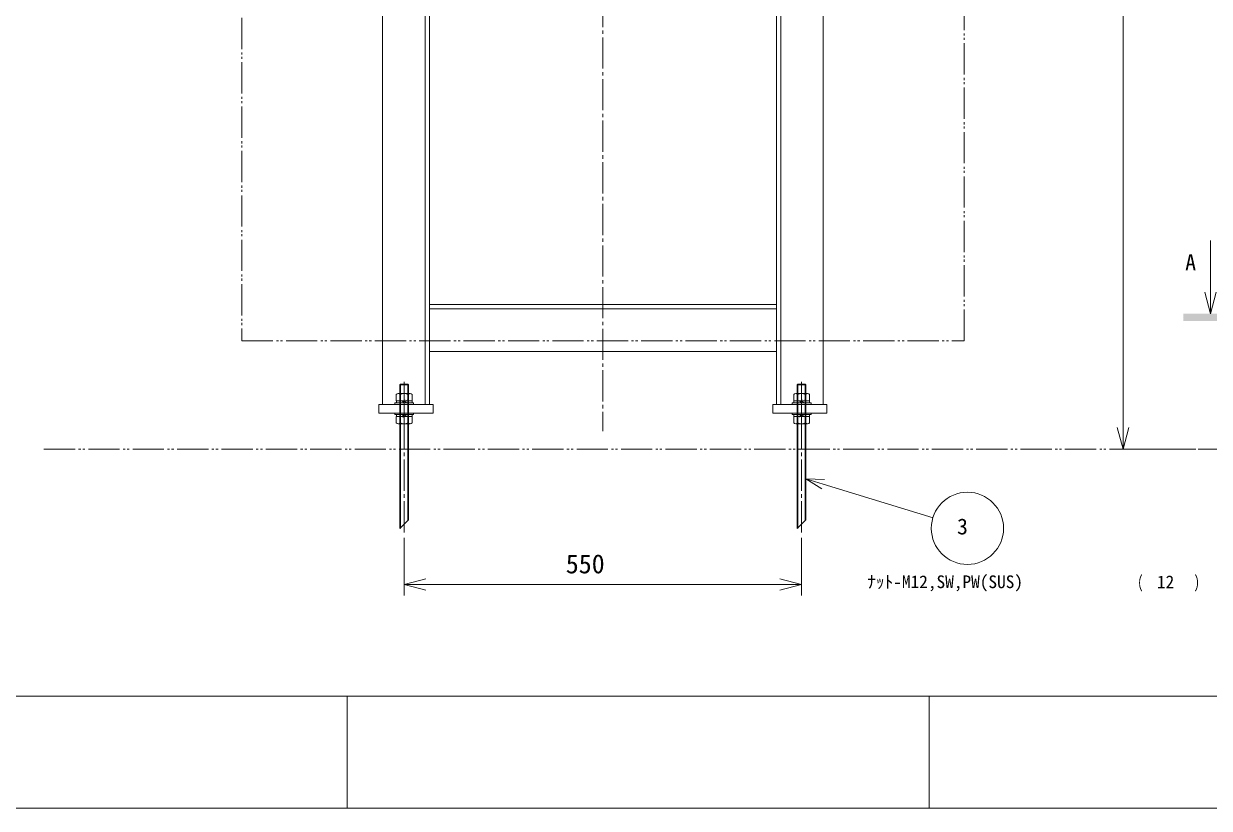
# Model space of a CAD drawing. Units: millimetres at full size. Extents: x -24503 to 24503, y -7436 to 7436.
# Drawn here: x 3931 to 5572, y 416 to 1502 of the extents above; entities that cross this region are included whole.
import ezdxf
from ezdxf.enums import TextEntityAlignment as Align

# ---------------------------------------------------------------- set-up
doc = ezdxf.new("R2010")
doc.units = ezdxf.units.MM
doc.header["$LTSCALE"] = 4.8
doc.linetypes.add('CHAIN2', pattern=[12, 9, -1, 1, -1])
doc.linetypes.add('DOUBLE_CHAIN2', pattern=[12.8, 9, -1, 0.6, -0.6, 0.6, -1])
for name, color, linetype, lineweight in [('0-2_08_DIM', 3, 'Continuous', 9), ('0-3_06_PHANTOM', 7, 'DOUBLE_CHAIN2', 9), ('0-4_0', 2, 'Continuous', 9), ('0-6_05_CENTER', 2, 'CHAIN2', 9), ('0-7_04_HIDDEN', 7, 'Continuous', 9), ('0-8_10_DRAFT', 1, 'Continuous', 9), ('0-F_04_中心線', 4, 'CHAIN2', 9), ('1-0_02_細線', 6, 'Continuous', 9), ('1-1_Defpoints', 134, 'Continuous', 9), ('1-2_99_図枠', 134, 'Continuous', 9)]:
    doc.layers.add(name, color=color, linetype=linetype, lineweight=lineweight)
doc.layers.add('0-9_07_TEXT', color=2, linetype='Continuous')
doc.styles.add('ＭＳ ゴシック', font='')
doc.styles.get('ＭＳ ゴシック').set_extended_font_data('MS Gothic')

# ---------------------------------------------------------------- blocks, each defined once
blk = doc.blocks.new('A$C402B3D07_1_1')
at = {"layer": '0-7_04_HIDDEN'}
for p, q in [((0, 0), (-65, 0)), ((-65, -2), (-65, 0)), ((0, 0), (0, -65)), ((-61, -6), (-14.5, -6)), ((-6, -14.5), (-6, -61)), ((-2, -65), (0, -65))]:
    blk.add_line(p, q, dxfattribs=at)
for centre, radius, start, end in [((-61, -2), 4, 180, 270), ((-14.5, -14.5), 8.5, 0, 90), ((-2, -61), 4, 180, 270)]:
    blk.add_arc(centre, radius, start, end, dxfattribs=at)
blk = doc.blocks.new('A$C475E39BB_1_1')
at = {"layer": '0-4_0', "color": 134}
for p, q in [((-285, 550), (-305, 530)), ((-246, 550), (-246, 38.811)), ((-240, 544), (240, 544)), ((240, 550), (240, 38.811)), ((285, 550), (240, 550)), ((246, 550), (246, 38.811)), ((285, 550), (305, 530)), ((-305, 38.811), (-305, 530)), ((305, 38.811), (305, 530)), ((-246, 0), (-246, -1438)), ((246, 0), (246, -1438)), ((-240, -6), (240, -6)), ((-240, -191), (240, -191)), ((-240, -1306), (240, -1306))]:
    blk.add_line(p, q, dxfattribs=at)
blk.add_lwpolyline([(-285, 550), (-240, 550), (-240, 38.811)], dxfattribs=at)
for points in [[(-240, 550), (240, 550), (240, 485), (-240, 485)], [(-305, 0), (-240, 0), (-240, -1438), (-305, -1438)], [(-240, 0), (240, 0), (240, -65), (-240, -65)], [(305, 0), (240, 0), (240, -1438), (305, -1438)], [(-240, -185), (240, -185), (240, -250), (-240, -250)], [(-240, -1300), (240, -1300), (240, -1365), (-240, -1365)], [(-310, -1438), (-235, -1438), (-235, -1450), (-310, -1450)], [(310, -1438), (235, -1438), (235, -1450), (310, -1450)]]:
    blk.add_lwpolyline(points, close=True, dxfattribs=at)
at = {"layer": '0-6_05_CENTER'}
for p, q in [((-75, 559.232), (-75, 534.557)), ((0, 567.547), (0, -1475.337)), ((75, 559.232), (75, 534.557)), ((-275, 9.232), (-275, -15.443)), ((275, 9.232), (275, -15.443)), ((-296.807, -25), (-307.193, -25)), ((296.807, -25), (307.193, -25)), ((-296.807, -225), (-307.193, -225)), ((296.807, -225), (307.193, -225)), ((-275, -1427.989), (-275, -1460.455)), ((275, -1427.989), (275, -1460.455))]:
    blk.add_line(p, q, dxfattribs=at)
at = {"layer": '0-7_04_HIDDEN'}
for p, q in [((-299, -22), (-305, -22)), ((-299, -22.5), (-305, -22.5)), ((-299, -27.5), (-305, -27.5)), ((-299, -28), (-305, -28)), ((299, -22), (305, -22)), ((299, -22.5), (305, -22.5)), ((299, -27.5), (305, -27.5)), ((299, -28), (305, -28)), ((-299, -222), (-305, -222)), ((-299, -222.5), (-305, -222.5)), ((-299, -227.5), (-305, -227.5)), ((-299, -228), (-305, -228)), ((299, -222), (305, -222)), ((299, -222.5), (305, -222.5)), ((299, -227.5), (305, -227.5)), ((299, -228), (305, -228))]:
    blk.add_line(p, q, dxfattribs=at)
for p in [(-175, 550), (305, 0), (305, -185)]:
    blk.add_blockref('A$C402B3D07_1_1', p, dxfattribs=at)
at = {"layer": '0-7_04_HIDDEN', "xscale": -1}
for p in [(175, 550), (-305, 0), (-305, -185)]:
    blk.add_blockref('A$C402B3D07_1_1', p, dxfattribs=at)
blk = doc.blocks.new('M12Nza_1_1_1_1')
at = {"layer": '0-4_0', "color": 134}
for p, q in [((-10.95, 5), (-10.95, 13.533)), ((10.95, 5), (-10.95, 5)), ((-10.75, 2), (-10.75, 5)), ((-8.213, 15), (8.212, 15)), ((-5.475, 5), (-5.475, 13.533)), ((0, 2), (-3, 5)), ((0, 5), (3, 2)), ((5.475, 5), (5.475, 13.533)), ((10.75, 5), (10.75, 2)), ((10.95, 13.533), (10.95, 5))]:
    blk.add_line(p, q, dxfattribs=at)
at = {"layer": '0-4_0', "color": 134, "linetype": 'CHAIN2'}
blk.add_line((0, 0), (0, 15), dxfattribs=at)
at = {"layer": '0-4_0', "color": 134}
blk.add_lwpolyline([(-13, 2), (13, 2), (13, 0), (-13, 0)], close=True, dxfattribs=at)
for centre, radius, start, end in [((-8.213, 11.712), 3.288, 33.626, 146.374), ((0, 4.05), 10.95, 60, 120), ((8.212, 11.712), 3.288, 33.626, 146.374)]:
    blk.add_arc(centre, radius, start, end, dxfattribs=at)
at = {"layer": '0-8_10_DRAFT', "style": 'ＭＳ ゴシック', "width": 1.8}
blk.add_text('M12', height=1.1, dxfattribs=at).set_placement((0.31, 5.093), align=Align.BOTTOM_LEFT)
blk = doc.blocks.new('seca03_1_1')
at = {"layer": '0-4_0', "color": 134}
for q in [(0, 10.6352), (-0.8038, 3.5), (0.8038, 3.5)]:
    blk.add_line((0, 0.5), q, dxfattribs=at)
blk.add_solid([(-3.7632, -0.5), (3.7632, -0.5), (-3.7632, 0.5), (3.7632, 0.5)], dxfattribs=at)
blk = doc.blocks.new('U253')
at = {"layer": '0-9_07_TEXT', "color": 13, "style": 'ＭＳ ゴシック', "width": 0.65}
for s, p in [('(', (48.6275, 0.9802)), (')', (58.397, 0.9802))]:
    blk.add_text(s, height=2.199, dxfattribs=at).set_placement(p, align=Align.BOTTOM_LEFT)
blk = doc.blocks.new('_Open30')
at = {"layer": '0-2_08_DIM'}
blk.add_line((0, 0), (-1, 0), dxfattribs=at)
blk.add_lwpolyline([(-1, 0.26795), (0, 0), (-1, -0.26795)], dxfattribs=at)
blk = doc.blocks.new('AM_BALLOON1')
at = {"layer": '0-2_08_DIM'}
blk.add_circle((0, 0), 5, dxfattribs=at)

msp = doc.modelspace()

# ---------------------------------------------------------------- linework, layer by layer
at = {"layer": '0-2_08_DIM'}
for p, q in [((5452.556, 2382.938), (5452.556, 942.938)), ((5553.296, 912.938), (5437.556, 912.938)), ((5037.546, 864.572), (5189.541, 817.902)), ((4457.647, 790.16), (4457.647, 710.543)), ((5007.647, 790.16), (5007.647, 710.543)), ((4487.647, 725.543), (4977.647, 725.543))]:
    msp.add_line(p, q, dxfattribs=at)
at = {"layer": '0-3_06_PHANTOM'}
msp.add_line((3959.029, 912.938), (9711.243, 912.938), dxfattribs=at)
msp.add_lwpolyline([(4232.647, 1062.938), (5232.647, 1062.938), (5232.647, 2062.938), (4232.647, 2062.938)], close=True, dxfattribs=at)
at = {"layer": '0-4_0', "color": 134}
for p, q in [((4451.647, 1001.991), (4452.594, 1002.938)), ((4451.647, 802.938), (4451.647, 1001.991)), ((4452.594, 1002.938), (4462.7, 1002.938)), ((4463.647, 814.938), (4463.647, 1001.991)), ((5001.647, 1001.991), (5002.594, 1002.938)), ((5001.647, 802.938), (5001.647, 1001.991)), ((5002.594, 1002.938), (5012.7, 1002.938)), ((5013.647, 814.938), (5013.647, 1001.991)), ((4463.647, 814.938), (4451.647, 802.938)), ((5013.647, 814.938), (5001.647, 802.938))]:
    msp.add_line(p, q, dxfattribs=at)
for points in [[(4451.647, 1001.991), (4463.647, 1001.991), (4462.7, 1002.938)], [(5001.647, 1001.991), (5013.647, 1001.991), (5012.7, 1002.938)]]:
    msp.add_lwpolyline(points, dxfattribs=at)
at = {"layer": '0-F_04_中心線'}
for p, q in [((4457.647, 797.66), (4457.647, 1005.938)), ((5007.647, 797.66), (5007.647, 1005.938))]:
    msp.add_line(p, q, dxfattribs=at)
at = {"layer": '1-0_02_細線'}
for p, q in [((4452.594, 802.938), (4452.594, 1002.938)), ((4462.7, 813.991), (4462.7, 1002.938)), ((5002.594, 802.938), (5002.594, 1002.938)), ((5012.7, 813.991), (5012.7, 1002.938))]:
    msp.add_line(p, q, dxfattribs=at)
at = {"layer": '1-1_Defpoints'}
msp.add_lwpolyline([(2767.39, 415.766), (12435.079, 415.766), (12435.079, 7251.506), (2767.39, 7251.506)], close=True, dxfattribs=at)
at = {"layer": '1-2_99_図枠'}
for p, q in [((4378.671, 415.766), (4378.671, 571.084)), ((5184.312, 415.766), (5184.312, 571.084))]:
    msp.add_line(p, q, dxfattribs=at)
msp.add_lwpolyline([(3234.957, 571.084), (12279.064, 571.084), (12279.064, 7095.49), (3234.957, 7095.49)], close=True, dxfattribs=at)

# ---------------------------------------------------------------- block references
at = {"layer": '0-2_08_DIM'}
for p, xscale, yscale, rotation in [((5452.556, 912.938), 30, 30, 270), ((5013.647, 871.91), 25, 25, 162.93107), ((4457.647, 725.543), 30, 30, 180)]:
    msp.add_blockref('_Open30', p, dxfattribs=dict(at, xscale=xscale, yscale=yscale, rotation=rotation))
for name, p, xscale, yscale in [('AM_BALLOON1', (5237.109, 803.297), 10, 10), ('U253', (5083.505, 707.297), 8, 8), ('_Open30', (5007.647, 725.543), 30, 30)]:
    msp.add_blockref(name, p, dxfattribs=dict(at, xscale=xscale, yscale=yscale))
at = {"layer": '0-4_0'}
for name, p in [('A$C475E39BB_1_1', (4732.647, 2412.938)), ('M12Nza_1_1_1_1', (4457.647, 974.938)), ('M12Nza_1_1_1_1', (5007.647, 974.938))]:
    msp.add_blockref(name, p, dxfattribs=at)
at = {"layer": '0-4_0', "xscale": 10, "yscale": 10}
msp.add_blockref('seca03_1_1', (5573.549, 1095.29), dxfattribs=at)
at = {"layer": '0-4_0', "rotation": 180}
for p in [(4457.647, 962.938), (5007.647, 962.938)]:
    msp.add_blockref('M12Nza_1_1_1_1', p, dxfattribs=at)

# ---------------------------------------------------------------- texts
at = {"layer": '0-2_08_DIM', "style": 'ＭＳ ゴシック'}
msp.add_text('550', height=26.39, dxfattribs=at).set_placement((4681.219, 733.043), align=Align.BOTTOM_LEFT)
at = {"layer": '0-4_0', "color": 134, "style": 'ＭＳ ゴシック'}
for s, p in [('A', (5538.549, 1154.039)), ('3', (5222.823, 788.297))]:
    msp.add_text(s, height=21.99, dxfattribs=at).set_placement(p, align=Align.BOTTOM_LEFT)
at = {"layer": '0-9_07_TEXT', "color": 134, "style": 'ＭＳ ゴシック'}
for s, p in [('ﾅｯﾄ-M12,SW,PW(SUS)', (5098.457, 715.262)), ('12', (5499.41, 715.139))]:
    msp.add_text(s, height=17.6, dxfattribs=at).set_placement(p, align=Align.BOTTOM_LEFT)

doc.saveas('drawing.dxf')
